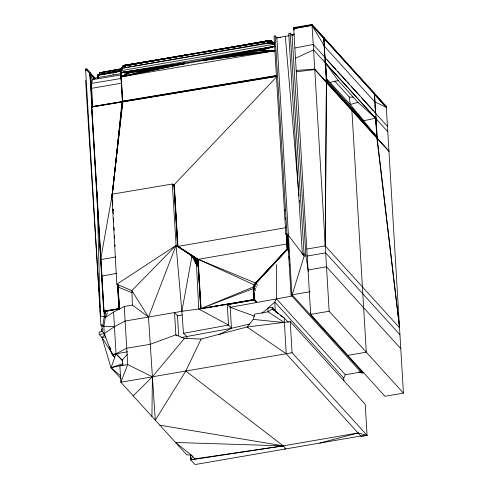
<?xml version="1.0" encoding="UTF-8"?>
<svg xmlns="http://www.w3.org/2000/svg" width="489" height="489" viewBox="0 0 489 489"><rect width="100%" height="100%" fill="white"/><g stroke="black" fill="none" stroke-linecap="round" stroke-linejoin="round"><path stroke-width="0.73" d="M261.97 313.339L274.794 302.068L276.419 298.748L276.474 264.537M294.176 29.805L293.657 27.61L311.964 24.45L323.749 37.329L323.571 38.063L386.31 107.323L403.437 393.113L384.977 396.298L310.692 314.415L293.712 28.594L311.909 25.239L323.944 38.466L326.444 82.488L325.258 245.888L399.544 327.771L377.233 138.473L375.778 113.197L324.83 57.476L324.69 55.19M100.606 259.818L112.109 195.362L122.843 101.999L121.193 76.871L274.904 50.838L212.636 58.912L147.152 70.214L121.027 76.914L122.336 101.663L91.736 106.749L91.541 107.244L91.944 106.657L276.358 76.021M105.013 313.076L105.288 317.636L103.845 326.194L104.249 333.632L112.213 354.446L113.008 355.356L126.73 348.186L150.105 344.354L175.857 334.837L184.402 338.437L201.113 339.024L247.122 327.007L290.228 321.603L365.222 404.275L367.068 435.381L358.07 432.961L283.278 445.864L194.946 458.89L191.535 455.265L186.682 454.758L151.92 416.463L152.409 376.793L148.479 317.049L176.083 245.392L172.311 184.023L111.877 194.225L116.81 284.262L119.432 287.575L132.012 292.728M147.152 70.214L156.413 68.613L128.002 73.228L128.497 72.616L259.463 50.006L259.891 50.318L259.396 50.88L203.204 60.544L274.897 50.813L240.686 54.077L240.35 53.766L240.796 53.215L274.995 46.266L121.339 72.525C119.395 90.587 121.021 65.324 122.91 66.223L130.832 64.426L123.888 65.447C121.345 66.828 121.388 70.324 120.979 72.843M121.229 71.027L97.702 75.355L98.24 74.823L121.358 70.832M91.516 107.17L91.999 106.688L91.663 106.883L103.992 311.689L119.45 308.761L118.142 286.126M91.565 107.054L91.816 106.749M310.766 312.929L310.692 314.415L329.158 311.23L403.437 393.113M256.664 302.098L254.249 299.396C254.482 294.072 251.859 287.801 255.723 283.21L287.416 249.127L286.591 234.347M276.328 75.544L122.488 101.156L112.109 195.362L112.244 197.642M255.796 301.988L253.858 299.409C254.048 293.993 251.474 287.624 255.411 282.966L287.569 248.785L255.863 283.327C252.018 287.899 254.653 294.14 254.408 299.439L256.694 301.915M121.003 72.989L122.531 66.608L123.888 65.447L269.372 40.532L271.028 40.819L271.346 43.099M122.488 101.156L122.336 101.663M274.904 50.795L231.297 55.709C232.544 54.902 230.478 54.267 231.982 56.223M119.353 308.932L117.8 284.531M254.714 316.242L230.209 307.33L227.257 304.079L198.742 308.999L181.865 311.291L125.123 321.077L114.444 326.683L103.845 326.194L102.861 325.106L104.304 316.554L89.829 72.806L86.247 68.973L85.563 69.09L100.911 325.081L101.895 326.163L102.311 331.554L105.049 334.519L102.012 337.538L111.04 367.728L121.211 378.975M121.73 68.753L122.079 68.222L267.984 43.301L268.644 41.467L269.879 40.801L271.028 40.819M186.963 338.321L186.725 336.304L183.485 333.333L181.865 311.291L191.963 256.089L176.083 245.392L116.81 284.262L131.859 290.625L148.479 317.049L132.415 305.081L124.255 306.487L113.582 312.092L105.288 317.636L104.304 316.554L100.337 316.071L97.207 200.025M184.164 63.417L184.671 62.91L121.339 72.525L121.193 76.871L184.549 63.759L184.164 63.417L175.612 64.823L175.141 64.56L121.339 72.525L122.079 68.222L122.91 66.223L130.221 64.603L268.113 41.198L269.372 40.532C271.163 39.652 274.824 44.86 271.089 40.997L269.946 40.954L268.718 41.608L268.003 43.307L267.385 42.928L122.079 68.222M121.865 68.68L99.432 72.812C99.053 75.086 100.581 75.294 99.414 72.757L121.816 68.68M147.201 70.196L147.531 69.707L147.195 69.407L121.339 72.525L127.99 73.124M113.118 74.866L113.069 72.354L98.24 74.823L98.338 78.063M121.999 101.859L112.311 195.478M121.908 68.283L121.027 76.914L122.598 102.042L112.109 195.362L122.36 101.639M286.187 353.724L247.122 327.007L253.265 319.403L254.665 314.121L268.045 311.817L272.318 308.822L272.245 307.337L267.831 308.082L268.045 311.817L284.433 322.599L286.187 353.724L361.188 436.396L367.068 435.381L292.074 352.71L290.228 321.603M285.729 226.156L285.814 227.678L177.586 246.468L174.005 184.866L276.615 76.92M377.233 138.473L376.854 136.474M274.512 43.845L267.214 43.429C267.367 41.424 269.029 40.232 269.054 42.989M203.375 60.489L203.699 59.97L203.326 59.695L274.995 46.253L231.364 54.841M156.333 68.594L156.083 68.228L156.584 67.763L121.339 72.525L128.014 73.002M212.636 58.912L212.257 58.521L212.758 58.057L274.989 46.253M123.491 65.844L124.97 65.459L124.561 65.856M306.811 249.066L325.258 245.888L326.377 82.433L326.841 81.498L325.442 57.708M270.313 43.056L269.745 40.654L268.29 41.229C266.089 43.833 269.317 42.849 267.214 43.429L273.602 42.39M105.288 317.636L107.537 312.856M184.402 338.437L152.409 376.793L155.3 420.185L185.802 371.035L201.113 339.024M343.859 380.882L343.724 378.052L345.344 374.739L360.906 372.05L362.972 372.911L361.86 373.101L291.028 295.014L287.508 235.814L285.79 233.919L274.036 36.113L275.148 35.917L276.872 37.812L291.976 296.065L230.209 307.33L231.45 328.29L218.76 334.776M192.88 456.017L190.814 459.886L195.05 464.55L360.827 436.005L367.068 435.381M98.295 74.86L97.727 75.178L97.898 78.35M99.505 74.401L99.719 74.67L99.194 73.142C99.658 72.476 99.707 73.032 99.23 73.289M99.444 72.769L99.194 73.142M97.702 75.355L98.002 74.951M349.36 106.834L351.395 109.084L351.799 109.016L366.298 352.172L347.832 355.356M399.544 327.771L376.891 138.118L375.784 116.333M200.747 308.871L197.837 259.396L286.75 243.999L288.272 245.056M254.408 299.439L200.722 308.773L197.837 259.396L177.641 246.389L174.005 184.866L172.501 185.129M103.992 311.689L103.637 311.224L103.992 311.041L119.481 308.571M128.002 73.228L121.193 76.871L175.166 65.385L175.612 64.823L184.188 63.295M323.712 38.215L323.883 37.476M374.354 94.047L374.531 93.313L323.749 37.329M122.617 365.399L122.305 360.13L127.226 354.336M149.775 61.278L158.937 59.64L149.389 61.412M177.623 56.59L187.042 54.854L123.888 65.447L130.227 64.646L122.91 66.223L268.113 41.198L205.612 51.687L269.372 40.532L261.646 42.225M121.272 70.44L99.524 74.45L121.309 70.269M177.061 246.468L176.083 245.392L131.859 290.625L132.415 305.081M120.979 73.656L93.906 78.246L92.47 79.664L91.694 83.374L91.669 88.313L92.788 107.219M133.185 395.815L152.409 376.793L127.702 364.556L119.891 365.906L120.856 382.233L151.92 416.463M186.419 55.043L177.489 56.62M324.054 44.523L324.146 46.052L323.81 38.319L312.031 25.434L311.964 24.45M177.813 56.443L186.957 54.866L123.888 65.447L158.858 59.652M374.464 93.234L375.473 113.307L375.387 111.785M294.14 30L293.712 28.594L312.031 25.434L313.577 49.884L387.856 131.773M323.81 38.319L323.871 41.473M324.83 57.476L324.268 45.942L312.031 25.434M325.772 63.332L338.26 80.618L357.972 102.348L375.558 118.216L376.946 137.953L389.006 151.003M122.543 66.791L123.491 66.033M386.072 106.999L386.249 106.339L374.531 93.313M242.617 45.422L269.372 40.532L261.786 42.195M113.582 312.092L114.444 326.683L104.249 333.632L99.261 334.494L99.12 332.104L102.311 331.554M177.862 56.498L186.957 54.866L122.91 66.223L186.456 55.068M205.967 51.7L205.417 51.852M205.612 51.687L269.372 40.532L233.516 47.042L268.113 41.198L261.566 42.237M276.371 76.26L91.577 106.932L103.662 311.297L105.575 313.541M97.751 75.282L121.229 71.205M128.051 73.326L121.193 76.871L156.413 68.613M375.778 113.197L374.58 112.164M128.136 73.405L121.193 76.871L128.326 73.466M198.296 260.668L196.945 261.315L193.687 258.516M295.478 58.283L313.577 49.884L329.158 311.23M291.89 34.878L293.858 34.028M294.03 34.34L292.061 35.196L305.9 255.729L308.37 271.371M195.985 260.258L197.379 259.653M194.909 259.341L196.321 258.791M376.891 138.118L377.202 137.996M102.708 328.895L101.498 329.311L101.626 331.505M123.051 363.578L111.04 367.728L120.789 375.986M119.206 308.785L104.059 311.426L103.692 311.151M186.572 54.964L177.348 56.651L186.957 54.866L177.318 56.657L186.706 55.049M227.208 304.574L254.384 299.623L200.753 308.626M261.957 42.152L269.372 40.532L262.025 42.042M357.972 102.348L350.332 104.505L326.536 78.643M259.873 50.489L275.02 46.314L259.463 50.006M214.75 50.147L215.142 50.055M259.891 50.318L275.02 46.302L259.598 50.012M319.733 443.089L358.07 432.961M259.867 50.22L275.02 46.302L259.708 50.055M259.806 50.122L275.014 46.296M121.254 70.893L97.916 74.939L98.051 78.136M194.946 458.89L190.814 459.886L190.527 455.332M119.45 308.761L104.016 311.236L103.827 311.609M205.588 51.816L268.113 41.198M180.967 337.606L231.45 328.29L249.586 324.06M123.338 364.971L111.04 367.728L116.034 353.785L114.444 326.683M149.451 61.253L158.888 59.646L122.91 66.223L130.227 64.646M130.496 64.634L122.91 66.223L130.594 64.621M330.228 82.348L338.26 80.618M130.453 64.64L122.91 66.223L130.288 64.652M354.054 111.62L363.627 120.765L375.558 118.216L376.096 118.472M122.91 66.223L130.38 64.646M262.19 42.054L269.372 40.532L262.055 42.036M262.905 41.883L269.372 40.532L260.655 42.268M262.135 42.036L269.372 40.532M267.214 43.429L274.286 42.176M294.867 48.014L313.253 44.475L324.947 57.366M302.324 254.011L304.048 253.687L305.9 255.729L304.176 256.047L302.324 254.011L288.73 33.411L290.209 33.154L292.061 35.196L294.164 34.829M147.489 69.909L156.083 68.338M183.485 333.333L228.504 325.038L231.45 328.29M177.348 56.651L186.957 54.866M121.847 68.851L99.548 72.916L99.591 74.414M121.84 68.998L99.383 73.002L99.719 74.328M231.78 55.086L240.405 53.515M99.683 74.524L121.272 70.63M100.465 74.536L121.333 70.771M101.296 74.469L121.419 70.832M147.354 70.092L156.162 68.503M231.731 54.982L240.484 53.405L241.108 54.786M147.507 69.609L156.138 68.069M203.662 59.866L212.336 58.319M158.314 59.841L149.212 61.449L158.888 59.646L149.163 61.455L158.644 59.841M203.589 59.78L212.428 58.222M147.195 69.407L156.535 67.775M241.425 54.591L240.796 53.215L231.499 54.847L232.116 56.229M231.615 54.884L240.594 53.313L241.23 54.676L240.594 53.313M231.511 55.63L240.564 54.047M172.489 185.429L173.956 185.031M177.318 56.657L186.492 55.074M175.404 64.579L184.414 63.014L175.368 64.566M147.531 69.707L156.083 68.228M203.644 60.239L212.293 58.735M231.658 55.514L240.466 53.992M175.166 65.385L184.549 63.759M172.042 184.909L174.286 184.518L177.941 246.279L198.137 259.28L254.39 284.94L256.56 287.147M172.635 184.952L174.127 184.695L177.77 246.322L197.966 259.329L200.9 308.748M176.841 335.925L175.857 334.837L174.53 312.557L177.483 315.808L182.342 314.971M293.687 28.093L312.031 24.933L386.31 106.816M276.872 37.812L289.262 35.679M149.163 61.455L158.485 59.86M269.152 43.307L273.657 42.531M274.476 44.187L121.535 70.557L121.199 71.052M240.35 53.68L231.792 55.153L240.35 53.766M121.743 83.13L91.669 88.313L89.829 72.806L85.563 69.09L85.899 70.55M326.438 81.565L326.841 81.498L376.652 136.413L376.255 136.48M351.463 110.129L351.86 110.062M100.936 259.561L115.771 257M116.743 273.32L101.571 276.138M307.226 256.047L325.674 252.868L399.959 334.751M308.058 269.989L326.505 266.805L400.791 348.694M201.859 308.773L203.351 308.516M207.067 307.874L208.552 307.618M210.044 307.361L211.529 307.104M213.015 306.847L214.506 306.591M215.991 306.334L217.483 306.083M221.199 305.442L222.684 305.185M224.176 304.928L225.661 304.671M227.147 304.415L254.231 299.714L256.132 301.792M227.269 304.678L254.048 300.057L254.506 299.5C254.751 294.207 252.11 287.972 255.949 283.412L287.575 249.256L286.743 234.384M291.028 295.014L310.044 291.737M99.261 334.494L102.012 337.538L105.648 336.909M112.213 354.446L127.531 351.805M292.074 352.71L120.856 382.233L127.702 364.556L124.255 306.487M125.722 65.33L216.425 49.823M217.929 49.572L230.674 47.39M232.171 47.133L244.916 44.957M246.413 44.701L256.157 43.038M257.66 42.781L259.158 42.525M263.602 41.767L264.989 41.528M266.377 41.29L267.764 41.052M269.152 40.813L270.539 40.581L272.618 42.305M175.533 64.664L184.249 63.173M147.446 69.517L156.162 68.032M203.699 59.97L212.257 58.521M203.699 60.08L212.257 58.631M175.441 65.239L184.341 63.717M203.565 60.349L212.397 58.845M205.985 51.663L214.677 50.165M214.573 50.263L205.704 51.675L214.64 50.178M205.704 51.675L214.848 50.239M121.095 74.884L92.47 79.664L89.829 72.806L95.129 78.65L86.247 68.973L95.166 78.301M120.985 78.515L91.694 83.374L89.829 72.806L93.906 78.246M276.346 75.783L122.433 101.492M276.389 76.498L91.871 106.987M231.774 55.324L240.392 53.9M184.206 63.588L175.594 65.019L184.249 63.649M130.752 64.444L123.888 65.447L149.408 61.259M285.79 233.919L286.902 233.736L288.62 235.637L304.176 256.047L292.141 294.824L362.972 372.911M288.62 235.637L287.508 235.814L288.29 246.358M284.439 448.878L285.955 448.914L283.278 445.864L190.814 459.886L190.734 454.721M130.398 64.53L123.888 65.447L130.563 64.481M123.888 65.447L130.441 64.517M276.419 37.916L280.82 37.274M296.285 71.822L314.751 69.591L389.03 151.48M296.2 70.434L314.72 69.12L326.42 82.011M259.396 50.88L274.916 50.715L259.787 50.648M259.61 50.801L274.928 50.715M270.9 40.666L269.745 40.654L268.504 41.327L267.844 43.209M123.57 65.654L124.646 65.66M128.497 72.616L121.339 72.525L128.106 72.849M100.911 325.081L102.861 325.106M101.895 326.163L103.845 326.194M128.369 72.653L121.339 72.525L128.204 72.751M185.802 371.035L283.278 445.864L175.539 442.484L191.535 455.265M334.69 81.003L349.262 97.06L353.7 97.207M268.045 43.24L267.385 42.928M358.645 371.897L360.906 372.05M268.198 43.283L274.561 43.814M253.265 319.403L284.433 322.599L284.207 317.917L272.318 308.822L273.791 310.448M323.944 38.466L323.822 37.408M377.068 137.843L326.297 82.121L326.12 79.163M374.336 94.261L386.31 107.323L374.794 101.883L324.146 46.052M375.473 113.307L387.532 126.358M159.86 425.204L283.278 445.864M287.569 248.785L288.541 249.793M100.104 74.854L99.805 74.738M177.586 246.468L197.782 259.47M192.666 257.177L197.715 260.429M191.156 256.26L197.568 260.386M98.185 74.89L98.228 78.093M280.374 315.417L284.207 317.917L288.302 322.428M287.416 249.127L288.889 250.704M198.467 266.982L196.499 264.812L191.963 256.089C194.689 258.131 196.333 261.432 196.499 264.812L198.742 308.999L228.504 325.038L227.257 304.079M122.305 360.13L116.034 353.785L122.482 360.9M86.247 68.973L94.866 78.429M278.259 313.962L272.245 307.337M327.129 59.854L335.802 69.414M337.337 71.101L346.01 80.667M347.031 81.791L349.58 84.603M351.114 86.29L359.788 95.85M361.316 97.537L373.559 111.04M325.411 62.928L375.919 118.613M326.187 79.487L363.627 120.765L375.784 135.899L370.167 129.774M331.53 87.183L337.642 93.919M339.684 96.168L340.699 97.293M343.755 100.661L347.832 105.153M356.976 115.233L361.542 120.27M363.571 122.501L365.094 124.182M288.962 250.496L287.654 249.048L287.08 249.133L255.564 283.076C251.658 287.703 254.262 294.017 254.06 299.39L255.979 301.921M288.761 250.9L287.226 248.84L286.395 234.335M288.596 251.053L287.031 248.932L286.157 233.614M172.311 184.023L174.28 186.193M276.419 298.748L345.344 374.739M343.724 378.052L274.794 302.068L275.264 312.074M257.697 285.344L255.411 282.966L198.137 259.28L201.071 308.712M255.808 289.103L253.424 286.933L201.052 308.516L253.216 288.583L253.864 288.718L255.613 290.649M193.039 257.006L196.945 261.315L198.448 263.803L195.502 260.551L196.499 264.812L193.999 258.07M191.963 256.089L197.776 262.507M196.003 261.933L198.467 264.641M196.34 263.363L198.308 265.527M105.93 313.62L104.016 311.236M105.74 313.62L103.637 311.224M363.627 120.765L350.332 104.505L349.262 97.06M119.206 309.06L117.605 284.525M102.012 337.538L112.238 353.669M113.057 354.959L114.695 357.538L113.008 355.356L111.944 352.575M119.016 309.134L117.409 284.543M240.845 53.209L241.462 54.585M175.141 64.56L175.759 65.936M240.484 53.405L241.089 54.805M240.796 53.215L241.383 54.609M109.56 346.328L110.887 349.8M294.06 29.047L293.657 27.61L293.755 28.368M176.083 245.392L181.865 311.291M285.307 36.357L298.559 190.673M298.693 192.195L299.017 195.991M299.409 200.557L299.537 202.073M288.406 247.862L288.736 252.385M289.017 256.15L289.243 259.164M289.635 264.433L289.745 265.937M89.829 72.806L92.342 107.03M290.209 33.154L304.048 253.687M85.606 80.453L98.546 284.372M98.637 285.894L99.029 291.982M99.12 293.504L99.511 299.592M99.652 301.872L99.994 307.202M100.184 310.246L100.477 314.812M374.397 93.161L375.735 113.35M374.562 98.069L374.702 100.355M375.02 105.691L375.204 108.735M376.017 122.421L376.151 124.64M376.506 130.557L376.677 133.515M325.093 57.604L326.554 82.164M324.195 46.81L324.329 49.096M324.947 59.505L325.326 65.85M325.637 71.027L325.815 73.986M275.148 35.917L286.902 233.736M177.483 315.808L178.674 335.864M117.959 284.574L119.285 308.865L103.778 311.444M112.58 200.032L112.715 202.312M113.124 209.145L113.216 210.661M112.384 199.928L112.696 205.252M112.922 209.06L113.197 213.626M113.466 218.192L113.692 221.994M114.01 227.324L114.194 230.368M114.505 235.692L114.689 238.736M115.049 244.824L115.141 246.346M284.769 209.426L284.855 210.948M285.246 217.794L285.338 219.31M96.932 191.627L97.067 194.677M230.154 305.808L230.209 307.33M158.888 59.646L149.212 61.449L158.888 59.646"/></g></svg>
